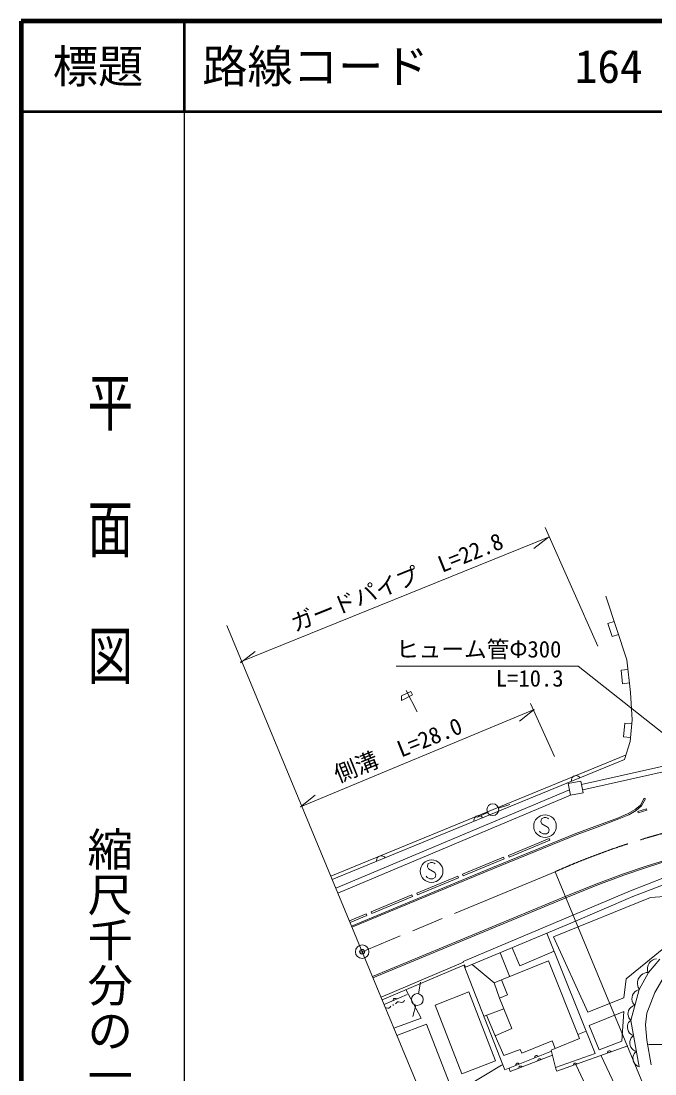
# Model space of a CAD drawing. Units: millimetres, scale not verified. Extents: x 40000 to 680000, y 20000 to 380000.
# Drawn here: x 40000 to 109994, y 263680 to 380000 of the extents above; entities that cross this region are included whole.
import ezdxf
from ezdxf.enums import TextEntityAlignment as Align

# ---------------------------------------------------------------- set-up
doc = ezdxf.new("R2010")
doc.units = ezdxf.units.MM
doc.header["$LTSCALE"] = 1000
doc.header["$PDMODE"] = 32
doc.header["$PDSIZE"] = 500
doc.linetypes.add('CHAIN', pattern=[18.5, 12, -1.5, 3.5, -1.5])
for name, color, linetype, lineweight in [('M-BGD', 7, 'Continuous', 13), ('M-BGD-EXST', 7, 'Continuous', 13), ('M-BMK', 2, 'CHAIN', 13), ('M-BMK-OTRS', 5, 'Continuous', 13), ('M-BMK-SRVR', 3, 'Continuous', 13), ('M-STR-HTXT', 7, 'Continuous', 13), ('M-STR-STRC', 7, 'Continuous', 13), ('M-TTL', 2, 'Continuous', 140), ('M-TTL-BAND', 7, 'Continuous', 25), ('M-TTL-LINE', 7, 'Continuous', 50)]:
    doc.layers.add(name, color=color, linetype=linetype, lineweight=lineweight)
doc.layers.add('M-OTRS', color=6, linetype='Continuous')
doc.layers.add('M-TTL-TXT', color=7, linetype='Continuous')
doc.styles.add('@ＭＳ ゴシック', font='')
doc.styles.add('ＭＳ ゴシック', font='')
doc.styles.get('@ＭＳ ゴシック').set_extended_font_data('@MS Gothic')
doc.styles.get('ＭＳ ゴシック').set_extended_font_data('MS Gothic')

msp = doc.modelspace()

# ---------------------------------------------------------------- linework, layer by layer
at = {"layer": 'M-BGD'}
for p, q in [((106883, 309432), (104582, 316466)), ((105499, 313662), (104786, 313429)), ((104786, 313429), (105253, 312003)), ((105253, 312003), (105966, 312236)), ((107287, 305814), (106883, 309432)), ((107002, 308369), (106256, 308285)), ((106256, 308285), (106423, 306795)), ((82026, 305448), (83026, 305948)), ((82526, 306048), (83726, 303698)), ((83026, 305948), (83226, 305548)), ((106423, 306795), (107168, 306878)), ((83226, 305548), (82026, 304948)), ((82026, 304948), (82026, 305448)), ((107472, 302808), (107287, 305814)), ((107244, 300415), (107472, 302808)), ((106682, 302429), (106540, 300936)), ((107429, 302358), (106682, 302429)), ((106540, 300936), (107287, 300865)), ((106630, 298427), (107244, 300415)), ((106749, 298893), (74207, 285514)), ((74358, 285150), (106630, 298427)), ((101899, 295651), (114775, 298561)), ((102031, 295066), (114907, 297976)), ((101151, 296627), (101003, 296566)), ((101277, 296636), (101151, 296627)), ((101393, 296618), (101277, 296636)), ((101523, 296564), (101393, 296618)), ((101815, 296040), (100427, 295768)), ((100427, 295768), (100682, 294464)), ((100783, 296260), (100766, 296144)), ((100766, 296144), (100775, 296018)), ((100838, 296390), (100783, 296260)), ((100907, 296484), (100838, 296390)), ((101003, 296566), (100907, 296484)), ((101617, 296494), (101523, 296564)), ((101699, 296399), (101617, 296494)), ((102070, 294736), (101815, 296040)), ((74753, 284197), (100564, 295065)), ((74983, 283643), (100682, 294464)), ((100682, 294464), (102070, 294736)), ((92715, 293057), (93958, 293435)), ((107818, 292909), (108394, 293390)), ((107905, 292786), (108513, 293294)), ((108394, 293390), (108810, 294159)), ((108513, 293294), (108942, 294087)), ((108942, 294087), (108810, 294159)), ((90086, 291967), (90032, 291836)), ((90156, 292060), (90086, 291967)), ((90252, 292143), (90156, 292060)), ((90400, 292204), (90252, 292143)), ((91510, 292579), (90345, 292002)), ((90526, 292212), (90400, 292204)), ((90641, 292195), (90526, 292212)), ((90772, 292140), (90641, 292195)), ((90865, 292071), (90772, 292140)), ((90948, 291975), (90865, 292071)), ((103375, 291024), (105963, 291989)), ((105963, 291989), (107034, 292446)), ((106018, 291850), (107102, 292311)), ((107034, 292446), (107818, 292909)), ((107102, 292311), (107905, 292786)), ((108110, 292681), (109049, 292959)), ((108110, 292681), (108153, 292537)), ((108153, 292537), (109092, 292815)), ((109049, 292959), (109092, 292815)), ((90032, 291836), (90014, 291721)), ((90014, 291721), (90023, 291595)), ((101258, 290228), (103375, 291024)), ((101313, 290088), (103428, 290884)), ((103428, 290884), (106018, 291850)), ((98640, 289178), (101258, 290228)), ((98696, 289039), (101313, 290088)), ((92039, 286482), (98640, 289178)), ((92096, 286343), (98696, 289039)), ((79280, 287413), (79263, 287297)), ((79335, 287543), (79280, 287413)), ((79404, 287637), (79335, 287543)), ((79500, 287719), (79404, 287637)), ((79648, 287780), (79500, 287719)), ((79774, 287789), (79648, 287780)), ((79889, 287771), (79774, 287789)), ((80020, 287717), (79889, 287771)), ((80114, 287647), (80020, 287717)), ((80196, 287552), (80114, 287647)), ((109023, 286644), (111535, 287425)), ((76496, 279998), (92039, 286482)), ((92096, 286343), (76533, 279909)), ((79263, 287297), (79271, 287171)), ((106516, 285783), (109023, 286644)), ((106567, 285642), (109070, 286501)), ((109070, 286501), (111574, 287280)), ((103468, 284636), (106516, 285783)), ((103522, 284496), (106567, 285642)), ((111068, 285376), (107304, 283922)), ((100267, 283356), (103468, 284636)), ((100323, 283217), (103522, 284496)), ((107304, 283922), (100417, 280983)), ((111304, 284717), (107568, 283274)), ((78799, 274450), (100267, 283356)), ((78856, 274311), (100323, 283217)), ((109516, 283157), (98777, 278815)), ((107568, 283274), (100689, 280338)), ((113735, 283489), (109516, 283157)), ((100417, 280983), (88811, 276112)), ((100689, 280338), (89081, 275466)), ((106803, 274202), (114767, 280672)), ((98062, 279235), (103395, 265942)), ((98777, 278815), (102594, 270500)), ((92901, 277069), (93925, 274491)), ((95093, 275619), (94227, 277626)), ((98868, 277226), (95093, 275619)), ((79752, 272153), (88853, 276011)), ((88969, 275734), (79867, 271876)), ((88811, 276112), (88853, 276011)), ((88910, 275709), (93210, 264701)), ((89081, 275466), (88969, 275734)), ((92234, 273757), (89805, 275770)), ((98245, 276164), (93040, 274094)), ((98245, 276164), (101652, 267595)), ((109236, 275701), (109170, 275441)), ((109363, 275909), (109236, 275701)), ((109270, 274883), (110549, 276365)), ((109519, 276091), (109363, 275909)), ((109707, 276246), (109519, 276091)), ((109954, 276350), (109707, 276246)), ((110150, 276392), (109954, 276350)), ((108261, 272994), (109270, 274883)), ((108435, 274568), (108279, 274365)), ((108664, 274731), (108435, 274568)), ((108855, 274819), (108664, 274731)), ((109025, 274871), (108855, 274819)), ((109270, 274883), (109025, 274871)), ((109170, 275441), (109156, 275242)), ((109156, 275242), (109169, 275072)), ((109169, 275072), (109242, 274851)), ((83868, 272542), (84106, 273820)), ((93040, 274094), (92234, 273757)), ((92234, 273757), (92840, 272058)), ((93040, 274094), (93703, 272404)), ((106559, 272102), (106803, 274202)), ((108078, 273901), (108071, 273619)), ((108071, 273619), (108103, 273411)), ((108160, 274143), (108078, 273901)), ((108103, 273411), (108155, 273241)), ((108279, 274365), (108160, 274143)), ((109975, 272665), (110866, 274187)), ((82652, 272445), (80085, 271350)), ((82484, 273018), (84163, 269841)), ((85721, 271293), (89431, 272736)), ((89431, 272736), (92393, 265124)), ((93703, 272404), (92840, 272058)), ((107323, 269598), (108261, 272994)), ((107530, 272374), (107472, 272166)), ((107622, 272573), (107530, 272374)), ((107783, 272752), (107622, 272573)), ((107926, 272862), (107783, 272752)), ((108059, 272938), (107926, 272862)), ((108261, 272994), (108059, 272938)), ((108155, 273241), (108281, 273031)), ((109975, 272665), (109102, 270377)), ((80624, 270951), (80732, 271033)), ((80732, 271033), (80815, 271176)), ((81082, 271827), (81088, 271874)), ((81086, 271777), (81082, 271827)), ((81088, 271874), (81109, 271926)), ((81109, 271926), (81137, 271964)), ((81137, 271964), (81174, 271997)), ((81174, 271997), (81233, 272022)), ((81233, 272022), (81284, 272027)), ((81284, 272027), (81330, 272020)), ((81330, 272020), (81382, 271999)), ((81361, 271409), (81444, 271552)), ((81382, 271999), (81420, 271972)), ((81420, 271972), (81454, 271934)), ((81444, 271552), (81552, 271634)), ((81552, 271634), (81687, 271656)), ((81687, 271656), (81847, 271617)), ((81847, 271617), (82007, 271577)), ((82007, 271577), (82141, 271599)), ((82141, 271599), (82250, 271681)), ((82250, 271681), (82332, 271824)), ((83581, 271275), (83243, 270020)), ((88683, 263680), (85721, 271293)), ((94197, 268687), (92840, 272058)), ((102594, 270500), (106559, 272102)), ((107331, 271031), (107178, 270861)), ((107465, 271135), (107331, 271031)), ((107472, 272166), (107449, 271948)), ((107449, 271948), (107496, 271711)), ((107591, 271206), (107465, 271135)), ((107496, 271711), (107562, 271544)), ((107562, 271544), (107637, 271411)), ((107782, 271259), (107591, 271206)), ((107637, 271411), (107782, 271259)), ((80233, 270992), (80329, 270969)), ((80329, 270969), (80489, 270930)), ((80489, 270930), (80624, 270951)), ((91148, 270070), (93320, 270865)), ((91406, 270164), (92337, 267904)), ((106560, 270571), (102720, 269028)), ((106560, 270571), (106345, 267296)), ((107037, 270477), (107015, 270271)), ((107015, 270271), (107059, 270047)), ((107091, 270674), (107037, 270477)), ((107059, 270047), (107122, 269889)), ((107178, 270861), (107091, 270674)), ((107122, 269889), (107193, 269764)), ((109102, 270377), (108950, 269114)), ((84163, 269841), (81168, 268741)), ((84769, 269182), (81499, 267942)), ((87256, 262745), (84769, 269182)), ((102720, 269028), (103823, 266327)), ((107015, 269198), (106951, 268979)), ((106951, 268979), (106954, 268772)), ((106954, 268772), (106990, 268571)), ((107092, 269349), (107015, 269198)), ((107174, 269468), (107092, 269349)), ((107323, 269598), (107174, 269468)), ((107193, 269764), (107329, 269620)), ((108247, 264451), (107323, 269598)), ((108950, 269114), (109109, 267424)), ((92337, 267904), (94197, 268687)), ((92476, 267961), (92337, 267904)), ((92337, 267904), (93313, 265703)), ((98995, 266493), (101652, 267595)), ((102406, 268406), (101478, 268033)), ((106990, 268571), (107059, 268376)), ((107059, 268376), (107196, 268194)), ((107196, 268194), (107320, 268078)), ((107378, 267662), (107298, 267501)), ((107320, 268078), (107438, 267995)), ((107466, 267787), (107378, 267662)), ((107438, 267995), (107624, 267925)), ((107624, 267925), (107466, 267787)), ((93313, 265703), (95120, 266395)), ((95120, 266395), (95290, 265972)), ((95290, 265972), (98650, 267326)), ((98995, 266493), (98533, 266301)), ((98650, 267326), (98995, 266493)), ((107004, 266802), (99152, 263970)), ((103823, 266327), (106345, 267296)), ((107298, 267501), (107229, 267269)), ((107229, 267269), (107232, 267050)), ((107232, 267050), (107270, 266837)), ((107270, 266837), (107344, 266631)), ((107344, 266631), (107488, 266438)), ((107488, 266438), (107620, 266315)), ((109109, 267424), (109591, 264698)), ((112856, 266912), (109266, 266935)), ((93410, 264139), (98560, 266195)), ((98677, 265736), (94022, 263947)), ((96718, 265512), (96726, 265558)), ((96721, 265461), (96718, 265512)), ((96726, 265558), (96748, 265610)), ((96748, 265610), (96777, 265647)), ((96777, 265647), (96815, 265680)), ((96815, 265680), (96875, 265703)), ((96875, 265703), (96925, 265706)), ((96925, 265706), (96971, 265699)), ((96971, 265699), (97023, 265677)), ((97023, 265677), (97060, 265648)), ((97060, 265648), (97093, 265610)), ((97062, 265210), (97085, 265261)), ((97085, 265261), (97113, 265298)), ((97113, 265298), (97152, 265330)), ((97152, 265330), (97212, 265353)), ((97212, 265353), (97263, 265355)), ((97263, 265355), (97309, 265347)), ((97309, 265347), (97360, 265324)), ((97360, 265324), (97397, 265296)), ((97397, 265296), (97429, 265257)), ((99053, 264253), (98533, 266301)), ((99016, 264399), (103395, 265942)), ((106186, 261151), (104071, 265679)), ((104770, 266047), (104779, 266093)), ((104771, 265997), (104770, 266047)), ((104779, 266093), (104803, 266144)), ((104803, 266144), (104833, 266180)), ((104833, 266180), (104872, 266212)), ((104872, 266212), (104933, 266233)), ((104933, 266233), (104983, 266235)), ((104983, 266235), (105029, 266226)), ((105029, 266226), (105080, 266202)), ((105080, 266202), (105116, 266172)), ((105116, 266172), (105148, 266132)), ((107634, 265753), (107569, 265534)), ((107569, 265534), (107572, 265327)), ((107572, 265327), (107608, 265126)), ((107620, 266315), (107745, 266228)), ((107710, 265904), (107634, 265753)), ((107792, 266023), (107710, 265904)), ((107745, 266228), (107942, 266153)), ((107942, 266153), (107792, 266023)), ((84897, 259756), (93065, 264661)), ((92393, 265124), (88683, 263680)), ((93210, 264701), (93070, 264647)), ((93410, 264139), (93192, 264694)), ((94022, 263947), (93896, 264333)), ((94629, 264678), (94636, 264724)), ((94632, 264627), (94629, 264678)), ((94636, 264724), (94659, 264776)), ((94659, 264776), (94687, 264813)), ((94687, 264813), (94726, 264845)), ((94726, 264845), (94785, 264869)), ((94785, 264869), (94835, 264872)), ((94835, 264872), (94881, 264865)), ((94881, 264865), (94933, 264842)), ((94933, 264842), (94971, 264814)), ((94953, 264357), (94961, 264403)), ((94956, 264306), (94953, 264357)), ((94961, 264403), (94984, 264454)), ((94971, 264814), (95003, 264775)), ((94984, 264454), (95013, 264491)), ((95013, 264491), (95052, 264523)), ((95052, 264523), (95112, 264546)), ((95112, 264546), (95162, 264548)), ((95162, 264548), (95208, 264540)), ((95208, 264540), (95260, 264517)), ((95260, 264517), (95297, 264489)), ((95297, 264489), (95329, 264450)), ((97054, 265164), (97062, 265210)), ((97056, 265113), (97054, 265164)), ((99152, 263970), (99053, 264253)), ((101007, 264690), (101016, 264736)), ((101009, 264639), (101007, 264690)), ((101016, 264736), (101041, 264787)), ((101041, 264787), (101070, 264823)), ((101070, 264823), (101110, 264854)), ((101110, 264854), (101170, 264876)), ((101170, 264876), (101220, 264877)), ((101220, 264877), (101266, 264868)), ((103514, 259903), (101260, 264730)), ((101266, 264868), (101317, 264844)), ((101317, 264844), (101354, 264815)), ((101354, 264815), (101385, 264775)), ((107608, 265126), (107677, 264931)), ((107677, 264931), (107814, 264749)), ((107814, 264749), (107938, 264633)), ((107938, 264633), (108057, 264550)), ((108057, 264550), (108242, 264480))]:
    msp.add_line(p, q, dxfattribs=at)
for centre, radius in [((92093, 292868), 650), ((83750, 271903), 650), ((81095, 271295), 33)]:
    msp.add_circle(centre, radius, dxfattribs=at)
at = {"layer": 'M-BGD-EXST'}
for p, q in [((97755, 292002), (97455, 291852)), ((97955, 292002), (97755, 292002)), ((98155, 291952), (97955, 292002)), ((97455, 291852), (97405, 291552)), ((97405, 291552), (97505, 291302)), ((97505, 291302), (98205, 290902)), ((98255, 291852), (98155, 291952)), ((98205, 290902), (98305, 290652)), ((97355, 290352), (97255, 290502)), ((97655, 290202), (97355, 290352)), ((98005, 290202), (97655, 290202)), ((98255, 290352), (98005, 290202)), ((98305, 290652), (98255, 290352)), ((84933, 286877), (84883, 286577)), ((84883, 286577), (84983, 286327)), ((85233, 287027), (84933, 286877)), ((84983, 286327), (85683, 285927)), ((85433, 287027), (85233, 287027)), ((85633, 286977), (85433, 287027)), ((85733, 286877), (85633, 286977)), ((84833, 285377), (84733, 285527)), ((85133, 285227), (84833, 285377)), ((85483, 285227), (85133, 285227)), ((85733, 285377), (85483, 285227)), ((85683, 285927), (85783, 285677)), ((85783, 285677), (85733, 285377))]:
    msp.add_line(p, q, dxfattribs=at)
for centre in [(97855, 291052), (85333, 286077)]:
    msp.add_circle(centre, 1250, dxfattribs=at)
at = {"layer": 'M-BMK'}
msp.add_line((98959, 286017), (77665, 277181), dxfattribs=at)
msp.add_arc((133375, 208412), 84894, 95.62512, 113.91656, dxfattribs=at)
at = {"layer": 'M-BMK-OTRS'}
for p, q in [((62715, 313205), (77666, 277180)), ((77666, 277180), (93887, 238094))]:
    msp.add_line(p, q, dxfattribs=at)
at = {"layer": 'M-BMK-SRVR'}
for radius in [750, 30]:
    msp.add_circle((77666, 277180), radius, dxfattribs=at)
at = {"layer": 'M-OTRS'}
msp.add_point((77666, 277180), dxfattribs=at)
at = {"layer": 'M-STR-HTXT'}
for p, q in [((103681, 310944), (97855, 324052)), ((64224, 309223), (98252, 322993)), ((98252, 322993), (96608, 321723)), ((64224, 309090), (65864, 310365)), ((101512, 308740), (81415, 308740)), ((115321, 297802), (101512, 308740)), ((70845, 293202), (96663, 303927)), ((96663, 303927), (95031, 302642)), ((98914, 298763), (96266, 304589)), ((70845, 293202), (72480, 294482)), ((110455, 258312), (98959, 286017))]:
    msp.add_line(p, q, dxfattribs=at)
at = {"layer": 'M-STR-STRC'}
for p, q in [((93836, 287817), (98326, 289688)), ((98326, 289688), (98403, 289503)), ((93913, 287632), (98403, 289503)), ((88755, 285743), (93256, 287631)), ((88833, 285559), (93334, 287447)), ((93256, 287631), (93334, 287447)), ((93836, 287817), (93913, 287632)), ((83712, 283661), (88213, 285526)), ((83788, 283476), (88290, 285341)), ((88213, 285526), (88290, 285341)), ((88755, 285743), (88833, 285559)), ((78647, 281581), (83150, 283452)), ((78724, 281396), (83227, 283268)), ((83150, 283452), (83227, 283268)), ((83712, 283661), (83788, 283476)), ((78647, 281581), (78724, 281396)), ((76251, 280589), (78102, 281358)), ((76327, 280404), (78178, 281173)), ((78102, 281358), (78178, 281173))]:
    msp.add_line(p, q, dxfattribs=at)
at = {"layer": 'M-TTL'}
for p, q in [((40000, 380000), (40000, 20000)), ((680000, 380000), (40000, 380000))]:
    msp.add_line(p, q, dxfattribs=at)
at = {"layer": 'M-TTL-BAND'}
msp.add_line((58000, 370000), (58000, 20000), dxfattribs=at)
at = {"layer": 'M-TTL-LINE'}
for p, q in [((58000, 380000), (58000, 370000)), ((40000, 370000), (680000, 370000))]:
    msp.add_line(p, q, dxfattribs=at)

# ---------------------------------------------------------------- texts
at = {"layer": 'M-STR-HTXT', "style": 'ＭＳ ゴシック'}
for s, p in [('ガードパイプ\u3000L=22.8', (70451, 311993)), ('側溝\u3000L=28.0', (75218, 295310))]:
    msp.add_text(s, height=1833, rotation=21.9, dxfattribs=at).set_placement(p, align=Align.BOTTOM_LEFT)
for s, p in [('ヒューム管Φ300', (81415, 309139)), ('L=10.3', (92425, 305923))]:
    msp.add_text(s, height=1833, dxfattribs=at).set_placement(p, align=Align.BOTTOM_LEFT)
at = {"layer": 'M-TTL-BAND', "style": '@ＭＳ ゴシック', "width": 1.4}
msp.add_text('平  面  図', height=3666, rotation=270, dxfattribs=at).set_placement((49777, 306475), align=Align.MIDDLE_RIGHT)
at = {"layer": 'M-TTL-BAND', "style": '@ＭＳ ゴシック'}
msp.add_text('縮尺千分の一', height=3666, rotation=270, dxfattribs=at).set_placement((49777, 261030), align=Align.MIDDLE_RIGHT)
at = {"layer": 'M-TTL-TXT', "style": 'ＭＳ ゴシック'}
msp.add_text('標題', height=3666, dxfattribs=at).set_placement((48500, 375000), align=Align.MIDDLE_CENTER)
for s, p in [('路線コード', (60000, 375000)), ('164', (101142, 375000)), ('164', (101142, 375000))]:
    msp.add_text(s, height=3666, dxfattribs=at).set_placement(p, align=Align.MIDDLE_LEFT)

doc.saveas('drawing.dxf')
